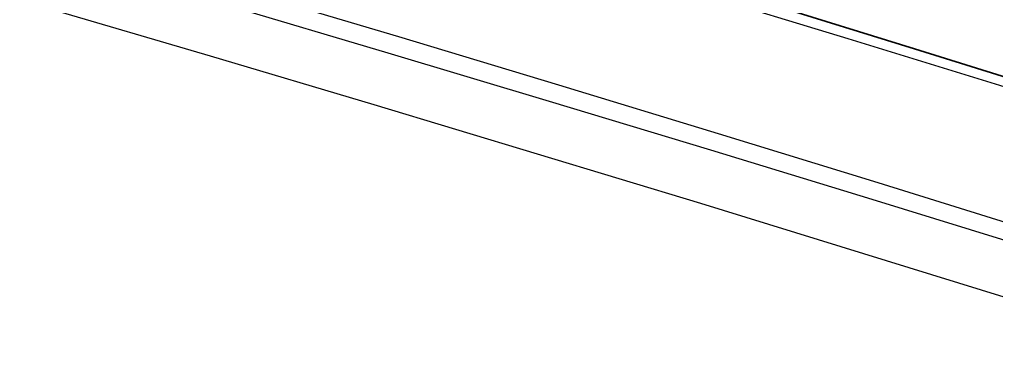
# Model space of a CAD drawing. Header units: feet. Extents: x 6430745 to 6432191, y 1887663 to 1888575.
# Drawn here: x 6430890.64 to 6430924.94, y 1888319.37 to 1888331.53 of the extents above; entities that cross this region are included whole.
import ezdxf
from ezdxf.lldxf.tags import DXFTag

# ---------------------------------------------------------------- set-up
doc = ezdxf.new("R2010")
doc.units = ezdxf.units.FT
doc.header["$MEASUREMENT"] = 0
for name, color, linetype, lineweight in [('VF-FENC-LINE-', 253, 'FENCE', 25), ('VF-PVMT-EDGE-LINE-', 253, 'EDGEOFPAVEMENT', 35), ('VF-TOPO-CONC-GTFL-LINE-', 253, 'Continuous', 25), ('VF-TOPO-CONC-LIPG-LINE-', 253, 'Continuous', 25), ('VF-TOPO-CONC-TBCB-LINE-', 253, 'Continuous', 25)]:
    doc.layers.add(name, color=color, linetype=linetype, lineweight=lineweight)
doc.styles.get("Standard").update_dxf_attribs({"font": 'arial.ttf'})
tags = doc.linetypes.add('EDGEOFPAVEMENT', pattern='A,1,-0.03,["EP",Standard,S=0.08,R=0,X=0,Y=-0.04],-0.16,1', length=2.19).pattern_tags.tags
tags[6] = DXFTag(74, 10)
tags = doc.linetypes.add('FENCE', pattern='A,0.5,-0.03,["X",Standard,S=0.08,R=0,X=0,Y=-0.04],-0.08,0.5', length=1.11).pattern_tags.tags
tags[6] = DXFTag(74, 10)

msp = doc.modelspace()

# ---------------------------------------------------------------- linework, layer by layer
at = {"layer": 'VF-FENC-LINE-', "ltscale": 0.6, "flags": 128}
msp.add_lwpolyline([(6431098.74, 1888266.42), (6431028.77, 1888293.24), (6431019.884, 1888296.583), (6431010.981, 1888299.885), (6431002.063, 1888303.144), (6430993.13, 1888306.36), (6430987.296, 1888308.436), (6430981.457, 1888310.497), (6430975.611, 1888312.54), (6430969.759, 1888314.564), (6430963.901, 1888316.569), (6430958.035, 1888318.552), (6430952.161, 1888320.513), (6430946.28, 1888322.45), (6430940.984, 1888324.17), (6430935.681, 1888325.871), (6430930.372, 1888327.551), (6430925.057, 1888329.213), (6430919.736, 1888330.856), (6430914.409, 1888332.482), (6430909.077, 1888334.09), (6430903.74, 1888335.681), (6430898.398, 1888337.256), (6430893.052, 1888338.816), (6430887.701, 1888340.361), (6430882.346, 1888341.891), (6430876.987, 1888343.408), (6430871.625, 1888344.911), (6430860.89, 1888347.88), (6430854.257, 1888349.686), (6430847.617, 1888351.468), (6430840.971, 1888353.228), (6430834.319, 1888354.965), (6430827.662, 1888356.681), (6430821, 1888358.377), (6430814.332, 1888360.053), (6430807.66, 1888361.71), (6430800.119, 1888363.558), (6430792.572, 1888365.38), (6430785.018, 1888367.177), (6430777.458, 1888368.947), (6430769.892, 1888370.692), (6430762.321, 1888372.411), (6430754.743, 1888374.103), (6430747.16, 1888375.77)], dxfattribs=at)
at = {"layer": 'VF-PVMT-EDGE-LINE-', "flags": 128}
msp.add_lwpolyline([(6431028.87, 1888293.94), (6431024.4, 1888295.634), (6431019.924, 1888297.314), (6431015.444, 1888298.982), (6431010.959, 1888300.636), (6431006.469, 1888302.277), (6431001.974, 1888303.904), (6430997.474, 1888305.519), (6430992.97, 1888307.12), (6430986.668, 1888309.332), (6430980.355, 1888311.515), (6430974.033, 1888313.67), (6430967.702, 1888315.8), (6430961.364, 1888317.907), (6430955.018, 1888319.993), (6430948.667, 1888322.06), (6430942.31, 1888324.11), (6430937.255, 1888325.727), (6430932.197, 1888327.331), (6430927.134, 1888328.923), (6430922.067, 1888330.502), (6430916.996, 1888332.068), (6430911.922, 1888333.621), (6430906.843, 1888335.162), (6430901.76, 1888336.689), (6430896.674, 1888338.203), (6430891.583, 1888339.705), (6430886.489, 1888341.193), (6430881.39, 1888342.667), (6430876.288, 1888344.128), (6430871.183, 1888345.576), (6430866.073, 1888347.01), (6430860.96, 1888348.43), (6430854.315, 1888350.255), (6430847.664, 1888352.057), (6430841.007, 1888353.838), (6430834.343, 1888355.595), (6430827.674, 1888357.33), (6430820.999, 1888359.041), (6430814.317, 1888360.727), (6430807.63, 1888362.39), (6430800.127, 1888364.225), (6430792.617, 1888366.03), (6430785.1, 1888367.805), (6430777.575, 1888369.55), (6430770.044, 1888371.265), (6430762.506, 1888372.95), (6430754.961, 1888374.605), (6430747.41, 1888376.23)], dxfattribs=at)
at = {"layer": 'VF-TOPO-CONC-GTFL-LINE-', "flags": 128}
msp.add_lwpolyline([(6430926.235, 1888323.478), (6430920.578, 1888325.223), (6430914.916, 1888326.95), (6430909.249, 1888328.661), (6430903.577, 1888330.355), (6430897.901, 1888332.035), (6430892.22, 1888333.7), (6430886.272, 1888335.427), (6430880.32, 1888337.138), (6430874.362, 1888338.832), (6430868.4, 1888340.508), (6430862.433, 1888342.167), (6430856.46, 1888343.807), (6430850.483, 1888345.428), (6430844.5, 1888347.03), (6430839.188, 1888348.435), (6430833.872, 1888349.825), (6430828.552, 1888351.201), (6430823.228, 1888352.561), (6430817.9, 1888353.908)], dxfattribs=at)
at = {"layer": 'VF-TOPO-CONC-LIPG-LINE-', "flags": 128}
msp.add_lwpolyline([(6430926.016, 1888321.547), (6430920.292, 1888323.32), (6430914.561, 1888325.076), (6430908.826, 1888326.815), (6430903.086, 1888328.537), (6430897.34, 1888330.242), (6430891.59, 1888331.93), (6430885.642, 1888333.657), (6430879.688, 1888335.366), (6430873.729, 1888337.057), (6430867.766, 1888338.73), (6430861.797, 1888340.385), (6430855.823, 1888342.022), (6430849.844, 1888343.64), (6430843.86, 1888345.24), (6430838.56, 1888346.641), (6430833.256, 1888348.027), (6430827.948, 1888349.4), (6430822.636, 1888350.758), (6430817.32, 1888352.101)], dxfattribs=at)
at = {"layer": 'VF-TOPO-CONC-TBCB-LINE-', "flags": 128}
msp.add_lwpolyline([(6430926.385, 1888324.066), (6430920.785, 1888325.804), (6430915.18, 1888327.526), (6430909.57, 1888329.232), (6430903.955, 1888330.921), (6430898.335, 1888332.594), (6430892.71, 1888334.25), (6430886.745, 1888335.987), (6430880.774, 1888337.705), (6430874.798, 1888339.404), (6430868.817, 1888341.085), (6430862.83, 1888342.747), (6430856.839, 1888344.39), (6430850.842, 1888346.014), (6430844.84, 1888347.62), (6430839.509, 1888349.029), (6430834.175, 1888350.423), (6430828.836, 1888351.803), (6430823.494, 1888353.167), (6430818.147, 1888354.517)], dxfattribs=at)

doc.saveas('drawing.dxf')
